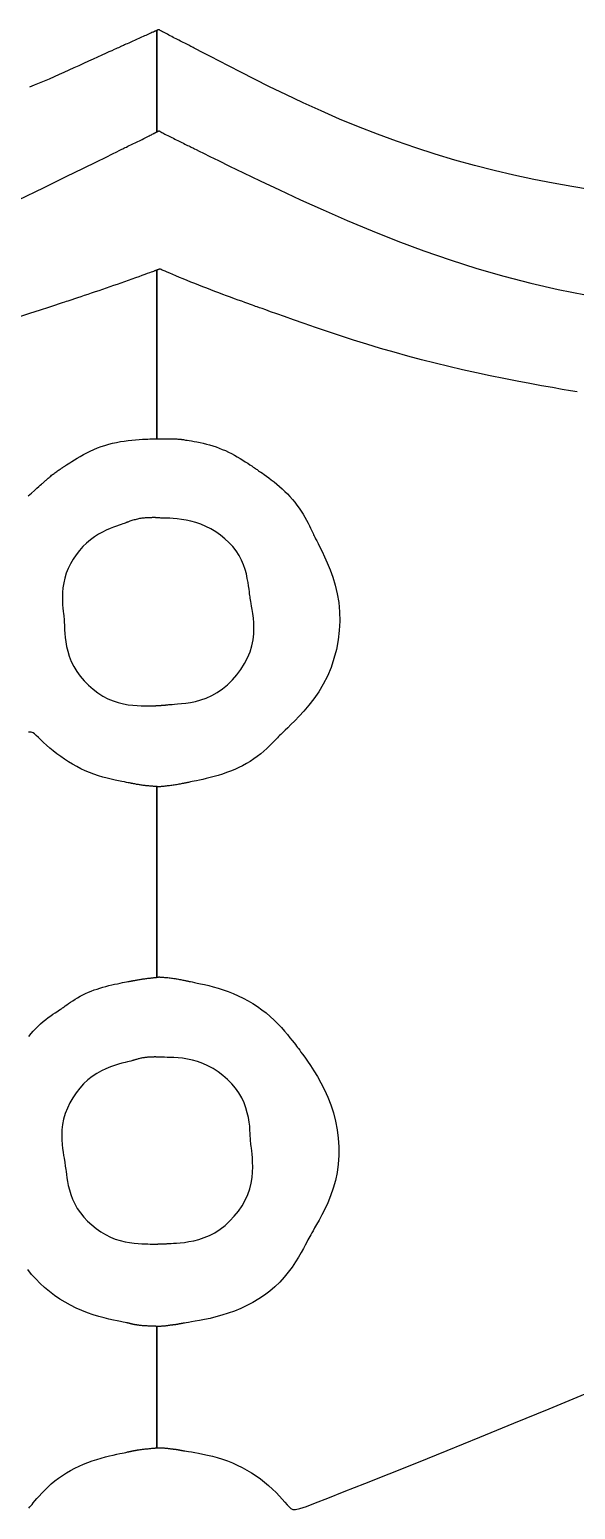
# Model space of a CAD drawing. Extents: x 0.9 to 43.7, y -24.8 to 15.2.
# Drawn here: x 20.7 to 28.6, y -6.26 to 15.16 of the extents above; entities that cross this region are included whole.
import ezdxf

# ---------------------------------------------------------------- set-up
doc = ezdxf.new("R2010")
doc.units = 0
doc.layers.add('LAYER 1', color=7, linetype='CONTINUOUS')

msp = doc.modelspace()

# ---------------------------------------------------------------- linework, layer by layer
at = {"layer": 'LAYER 1'}
for points in [[(20.532, 12.69), (20.914, 12.874), (21.232, 13.029), (21.482, 13.152), (21.671, 13.245), (21.809, 13.313), (21.903, 13.359), (21.963, 13.389), (21.998, 13.406), (22.016, 13.415), (22.027, 13.421), (22.039, 13.426), (22.052, 13.433), (22.068, 13.441), (22.085, 13.449), (22.104, 13.458), (22.123, 13.468), (22.144, 13.478), (22.165, 13.488), (22.186, 13.498), (22.207, 13.508), (22.228, 13.518), (22.249, 13.528), (22.27, 13.538), (22.291, 13.548), (22.312, 13.558), (22.333, 13.568), (22.353, 13.579), (22.374, 13.589), (22.394, 13.599), (22.413, 13.609), (22.432, 13.619), (22.449, 13.628), (22.464, 13.636), (22.477, 13.643), (22.488, 13.648), (22.497, 13.653), (22.503, 13.656), (22.508, 13.659), (22.511, 13.661), (22.513, 13.662), (22.515, 13.663), (22.515, 13.663), (22.516, 13.663), (22.517, 13.664), (22.517, 13.664), (22.518, 13.664), (22.519, 13.665), (22.52, 13.665), (22.521, 13.666), (22.522, 13.666), (22.524, 13.667), (22.525, 13.668), (22.526, 13.668), (22.527, 13.669), (22.528, 13.669), (22.529, 13.67), (22.53, 13.671), (22.532, 13.671), (22.533, 13.672), (22.534, 13.672), (22.535, 13.673), (22.536, 13.673), (22.537, 13.674), (22.538, 13.674), (22.539, 13.675), (22.54, 13.675), (22.541, 13.676), (22.541, 13.676), (22.542, 13.676), (22.542, 13.676), (22.542, 13.677), (22.543, 13.677), (22.543, 13.677), (22.543, 13.677), (22.543, 13.677), (22.543, 13.677), (22.543, 13.677), (22.543, 13.68), (22.543, 13.689), (22.543, 13.706), (22.543, 13.733), (22.543, 13.773), (22.543, 13.829), (22.543, 13.904), (22.543, 13.999), (22.543, 14.112), (22.543, 14.236), (22.543, 14.368), (22.543, 14.502), (22.543, 14.631), (22.543, 14.752), (22.543, 14.859), (22.543, 14.947), (22.543, 15.014), (22.543, 15.064), (22.543, 15.099), (22.543, 15.122), (22.543, 15.136), (22.543, 15.142), (22.543, 15.144), (22.543, 15.144), (22.543, 15.144), (22.543, 15.144), (22.543, 15.144), (22.542, 15.144), (22.542, 15.144), (22.542, 15.143), (22.542, 15.143), (22.541, 15.143), (22.54, 15.143), (22.54, 15.142), (22.539, 15.142), (22.538, 15.142), (22.537, 15.141), (22.536, 15.141), (22.535, 15.14), (22.533, 15.14), (22.532, 15.139), (22.531, 15.139), (22.53, 15.138), (22.529, 15.138), (22.528, 15.137), (22.527, 15.137), (22.525, 15.136), (22.524, 15.136), (22.523, 15.135), (22.522, 15.135), (22.521, 15.134), (22.52, 15.134), (22.519, 15.134), (22.518, 15.133), (22.517, 15.133), (22.516, 15.133), (22.516, 15.132), (22.515, 15.132), (22.514, 15.132), (22.513, 15.131), (22.51, 15.13), (22.506, 15.128), (22.501, 15.126), (22.494, 15.122), (22.484, 15.118), (22.472, 15.113), (22.457, 15.106), (22.441, 15.099), (22.424, 15.092), (22.405, 15.083), (22.385, 15.074), (22.364, 15.065), (22.344, 15.056), (22.323, 15.047), (22.302, 15.037), (22.281, 15.028), (22.26, 15.019), (22.239, 15.009), (22.219, 15), (22.198, 14.99), (22.177, 14.981), (22.156, 14.972), (22.136, 14.962), (22.116, 14.953), (22.096, 14.945), (22.078, 14.936), (22.062, 14.929), (22.047, 14.922), (22.034, 14.916), (22.024, 14.912), (22.015, 14.908), (22.007, 14.904), (21.998, 14.9), (21.987, 14.895), (21.972, 14.888), (21.952, 14.879), (21.926, 14.868), (21.893, 14.852), (21.851, 14.834), (21.802, 14.811), (21.746, 14.786), (21.686, 14.759), (21.621, 14.729), (21.553, 14.699), (21.484, 14.667), (21.413, 14.635), (21.342, 14.602), (21.271, 14.57), (21.2, 14.538), (21.129, 14.506), (21.058, 14.474), (20.986, 14.442), (20.915, 14.412), (20.843, 14.381), (20.771, 14.352), (20.7, 14.323)], [(28.799, 12.843), (28.543, 12.886), (28.273, 12.935), (27.993, 12.989), (27.708, 13.05), (27.422, 13.117), (27.136, 13.19), (26.852, 13.269), (26.57, 13.354), (26.289, 13.445), (26.01, 13.541), (25.734, 13.643), (25.459, 13.751), (25.187, 13.863), (24.92, 13.98), (24.659, 14.099), (24.409, 14.217), (24.174, 14.331), (23.956, 14.439), (23.759, 14.539), (23.587, 14.628), (23.442, 14.703), (23.328, 14.762), (23.241, 14.807), (23.177, 14.84), (23.132, 14.864), (23.102, 14.879), (23.083, 14.889), (23.071, 14.896), (23.061, 14.901), (23.05, 14.906), (23.037, 14.913), (23.021, 14.921), (23.004, 14.93), (22.986, 14.94), (22.966, 14.95), (22.946, 14.96), (22.926, 14.971), (22.905, 14.981), (22.884, 14.992), (22.863, 15.002), (22.842, 15.013), (22.821, 15.024), (22.8, 15.034), (22.779, 15.045), (22.759, 15.056), (22.738, 15.067), (22.717, 15.078), (22.697, 15.089), (22.678, 15.099), (22.659, 15.109), (22.642, 15.119), (22.626, 15.127), (22.612, 15.135), (22.601, 15.141), (22.592, 15.146), (22.585, 15.15), (22.58, 15.153), (22.576, 15.155), (22.574, 15.156), (22.572, 15.157), (22.572, 15.157), (22.572, 15.157), (22.572, 15.157), (22.572, 15.157), (22.571, 15.157), (22.571, 15.157), (22.571, 15.157), (22.571, 15.157), (22.571, 15.157), (22.571, 15.157), (22.57, 15.157), (22.57, 15.156), (22.57, 15.156), (22.57, 15.156), (22.569, 15.156), (22.569, 15.156), (22.569, 15.156), (22.569, 15.156), (22.569, 15.156), (22.568, 15.156), (22.568, 15.156), (22.568, 15.156), (22.568, 15.155), (22.568, 15.155), (22.568, 15.155), (22.567, 15.155), (22.567, 15.155), (22.567, 15.155), (22.567, 15.155), (22.567, 15.155), (22.567, 15.155), (22.567, 15.155), (22.567, 15.155), (22.566, 15.155), (22.566, 15.154), (22.565, 15.154), (22.565, 15.154), (22.564, 15.154), (22.563, 15.153), (22.562, 15.153), (22.561, 15.153), (22.56, 15.152), (22.56, 15.152), (22.558, 15.151), (22.557, 15.151), (22.556, 15.15), (22.555, 15.15), (22.554, 15.15), (22.553, 15.149), (22.552, 15.149), (22.551, 15.148), (22.551, 15.148), (22.55, 15.147), (22.549, 15.147), (22.548, 15.146), (22.547, 15.146), (22.546, 15.145), (22.545, 15.145), (22.545, 15.145), (22.544, 15.145), (22.544, 15.144), (22.543, 15.144), (22.543, 15.144), (22.543, 15.144), (22.543, 15.144), (22.543, 15.144), (22.543, 15.144), (22.543, 15.144), (22.543, 15.144), (22.543, 15.142), (22.543, 15.137), (22.543, 15.126), (22.543, 15.105), (22.543, 15.073), (22.543, 15.027), (22.543, 14.964), (22.543, 14.882), (22.543, 14.78), (22.543, 14.663), (22.543, 14.535), (22.543, 14.403), (22.543, 14.271), (22.543, 14.145), (22.543, 14.029), (22.543, 13.929), (22.543, 13.849), (22.543, 13.788), (22.543, 13.743), (22.543, 13.713), (22.543, 13.693), (22.543, 13.682), (22.543, 13.678), (22.543, 13.677), (22.543, 13.677), (22.543, 13.677), (22.543, 13.677), (22.543, 13.677), (22.543, 13.677), (22.543, 13.677), (22.543, 13.677), (22.544, 13.677), (22.544, 13.678), (22.545, 13.678), (22.545, 13.678), (22.546, 13.679), (22.547, 13.679), (22.548, 13.679), (22.549, 13.68), (22.55, 13.68), (22.551, 13.681), (22.552, 13.681), (22.553, 13.682), (22.554, 13.683), (22.555, 13.683), (22.556, 13.684), (22.557, 13.684), (22.558, 13.685), (22.559, 13.685), (22.56, 13.686), (22.561, 13.686), (22.562, 13.687), (22.562, 13.687), (22.563, 13.688), (22.564, 13.688), (22.565, 13.688), (22.565, 13.689), (22.566, 13.689), (22.566, 13.689), (22.567, 13.689), (22.567, 13.689), (22.567, 13.69), (22.567, 13.69), (22.567, 13.69), (22.567, 13.69), (22.567, 13.69), (22.567, 13.69), (22.568, 13.69), (22.568, 13.69), (22.568, 13.69), (22.568, 13.69), (22.568, 13.69), (22.568, 13.69), (22.569, 13.69), (22.569, 13.691), (22.569, 13.691), (22.569, 13.691), (22.57, 13.691), (22.57, 13.691), (22.57, 13.691), (22.57, 13.691), (22.57, 13.691), (22.571, 13.691), (22.571, 13.691), (22.571, 13.691), (22.571, 13.692), (22.571, 13.692), (22.571, 13.692), (22.572, 13.692), (22.572, 13.692), (22.572, 13.692), (22.572, 13.692), (22.573, 13.692), (22.574, 13.691), (22.576, 13.69), (22.58, 13.688), (22.585, 13.685), (22.593, 13.681), (22.602, 13.676), (22.614, 13.67), (22.628, 13.663), (22.644, 13.655), (22.661, 13.646), (22.68, 13.636), (22.7, 13.626), (22.72, 13.616), (22.741, 13.605), (22.761, 13.595), (22.782, 13.584), (22.803, 13.574), (22.824, 13.563), (22.845, 13.553), (22.865, 13.543), (22.886, 13.532), (22.907, 13.522), (22.928, 13.512), (22.949, 13.501), (22.969, 13.491), (22.988, 13.482), (23.006, 13.473), (23.023, 13.465), (23.038, 13.457), (23.051, 13.451), (23.062, 13.445), (23.073, 13.44), (23.088, 13.433), (23.114, 13.42), (23.156, 13.399), (23.22, 13.368), (23.311, 13.323), (23.434, 13.263), (23.596, 13.183), (23.799, 13.084), (24.04, 12.967), (24.315, 12.836), (24.619, 12.695), (24.947, 12.547), (25.294, 12.395), (25.656, 12.244), (26.028, 12.097), (26.405, 11.956), (26.787, 11.824), (27.172, 11.702), (27.561, 11.589), (27.952, 11.487), (28.346, 11.397), (28.741, 11.319)], [(20.683, 8.408), (20.731, 8.451), (20.773, 8.489), (20.808, 8.52), (20.836, 8.544), (20.858, 8.563), (20.874, 8.577), (20.885, 8.587), (20.893, 8.594), (20.899, 8.6), (20.904, 8.604), (20.909, 8.609), (20.916, 8.615), (20.923, 8.622), (20.932, 8.63), (20.941, 8.638), (20.951, 8.648), (20.962, 8.657), (20.973, 8.667), (20.985, 8.677), (20.997, 8.687), (21.009, 8.697), (21.021, 8.707), (21.033, 8.717), (21.045, 8.726), (21.058, 8.735), (21.07, 8.744), (21.083, 8.753), (21.095, 8.762), (21.108, 8.771), (21.12, 8.78), (21.132, 8.788), (21.143, 8.795), (21.154, 8.802), (21.164, 8.809), (21.172, 8.814), (21.179, 8.819), (21.185, 8.822), (21.19, 8.826), (21.195, 8.829), (21.202, 8.834), (21.211, 8.84), (21.223, 8.847), (21.238, 8.858), (21.259, 8.871), (21.285, 8.888), (21.316, 8.908), (21.351, 8.931), (21.391, 8.956), (21.435, 8.981), (21.481, 9.007), (21.53, 9.033), (21.58, 9.058), (21.632, 9.081), (21.685, 9.103), (21.739, 9.123), (21.793, 9.14), (21.849, 9.157), (21.904, 9.171), (21.96, 9.183), (22.017, 9.194), (22.073, 9.203), (22.129, 9.211), (22.184, 9.217), (22.237, 9.222), (22.287, 9.226), (22.334, 9.228), (22.376, 9.231), (22.412, 9.232), (22.443, 9.233), (22.466, 9.234), (22.484, 9.235), (22.497, 9.235), (22.506, 9.235), (22.511, 9.236), (22.514, 9.236), (22.515, 9.236), (22.516, 9.236), (22.517, 9.236), (22.517, 9.236), (22.518, 9.236), (22.519, 9.236), (22.52, 9.236), (22.521, 9.236), (22.522, 9.236), (22.524, 9.236), (22.525, 9.236), (22.526, 9.236), (22.527, 9.236), (22.528, 9.236), (22.529, 9.236), (22.53, 9.236), (22.532, 9.236), (22.533, 9.236), (22.534, 9.236), (22.535, 9.236), (22.536, 9.236), (22.537, 9.235), (22.538, 9.235), (22.539, 9.235), (22.54, 9.235), (22.541, 9.235), (22.541, 9.235), (22.542, 9.235), (22.542, 9.235), (22.542, 9.235), (22.543, 9.235), (22.543, 9.235), (22.543, 9.235), (22.543, 9.235), (22.543, 9.235), (22.543, 9.236), (22.543, 9.242), (22.543, 9.256), (22.543, 9.284), (22.543, 9.33), (22.543, 9.398), (22.543, 9.493), (22.543, 9.619), (22.543, 9.778), (22.543, 9.967), (22.543, 10.175), (22.543, 10.394), (22.543, 10.616), (22.543, 10.832), (22.543, 11.032), (22.543, 11.209), (22.543, 11.353), (22.543, 11.464), (22.543, 11.547), (22.543, 11.604), (22.543, 11.641), (22.543, 11.663), (22.543, 11.673), (22.543, 11.676), (22.543, 11.676), (22.543, 11.676), (22.543, 11.676), (22.543, 11.676), (22.542, 11.676), (22.542, 11.676), (22.542, 11.676), (22.542, 11.676), (22.541, 11.675), (22.54, 11.675), (22.54, 11.675), (22.539, 11.675), (22.538, 11.674), (22.537, 11.674), (22.536, 11.673), (22.535, 11.673), (22.533, 11.672), (22.532, 11.672), (22.531, 11.672), (22.53, 11.671), (22.529, 11.671), (22.528, 11.67), (22.527, 11.67), (22.525, 11.67), (22.524, 11.669), (22.523, 11.669), (22.522, 11.668), (22.521, 11.668), (22.52, 11.668), (22.519, 11.667), (22.518, 11.667), (22.517, 11.667), (22.516, 11.666), (22.516, 11.666), (22.515, 11.666), (22.513, 11.665), (22.509, 11.664), (22.503, 11.662), (22.493, 11.658), (22.479, 11.653), (22.46, 11.646), (22.435, 11.637), (22.404, 11.626), (22.368, 11.612), (22.327, 11.597), (22.282, 11.581), (22.233, 11.564), (22.183, 11.546), (22.13, 11.527), (22.077, 11.508), (22.024, 11.489), (21.971, 11.47), (21.917, 11.452), (21.864, 11.433), (21.81, 11.415), (21.757, 11.396), (21.703, 11.378), (21.65, 11.36), (21.596, 11.342), (21.543, 11.324), (21.492, 11.307), (21.442, 11.291), (21.396, 11.275), (21.353, 11.261), (21.315, 11.248), (21.283, 11.238), (21.256, 11.229), (21.233, 11.221), (21.207, 11.213), (21.174, 11.202), (21.129, 11.187), (21.064, 11.166), (20.976, 11.136), (20.857, 11.097), (20.704, 11.047), (20.513, 10.984)], [(28.62, 9.914), (28.524, 9.931), (28.405, 9.951), (28.265, 9.976), (28.108, 10.004), (27.936, 10.036), (27.753, 10.071), (27.561, 10.108), (27.364, 10.148), (27.164, 10.19), (26.965, 10.235), (26.766, 10.281), (26.567, 10.33), (26.369, 10.38), (26.171, 10.433), (25.974, 10.488), (25.778, 10.544), (25.582, 10.603), (25.388, 10.664), (25.197, 10.726), (25.012, 10.787), (24.836, 10.847), (24.672, 10.904), (24.522, 10.956), (24.39, 11.003), (24.277, 11.043), (24.187, 11.075), (24.118, 11.1), (24.066, 11.119), (24.026, 11.133), (23.996, 11.144), (23.972, 11.152), (23.95, 11.16), (23.925, 11.169), (23.896, 11.18), (23.859, 11.193), (23.818, 11.208), (23.771, 11.225), (23.72, 11.243), (23.666, 11.262), (23.611, 11.283), (23.553, 11.304), (23.496, 11.325), (23.438, 11.347), (23.381, 11.369), (23.323, 11.391), (23.266, 11.413), (23.208, 11.435), (23.151, 11.458), (23.094, 11.481), (23.037, 11.504), (22.98, 11.527), (22.924, 11.55), (22.871, 11.572), (22.82, 11.593), (22.773, 11.613), (22.73, 11.631), (22.693, 11.647), (22.662, 11.66), (22.637, 11.67), (22.618, 11.678), (22.605, 11.684), (22.596, 11.688), (22.59, 11.69), (22.587, 11.691), (22.586, 11.691), (22.585, 11.691), (22.585, 11.691), (22.584, 11.691), (22.584, 11.691), (22.583, 11.691), (22.582, 11.69), (22.582, 11.69), (22.581, 11.69), (22.58, 11.69), (22.579, 11.689), (22.579, 11.689), (22.578, 11.689), (22.577, 11.688), (22.576, 11.688), (22.575, 11.688), (22.575, 11.687), (22.574, 11.687), (22.573, 11.687), (22.572, 11.686), (22.572, 11.686), (22.571, 11.686), (22.57, 11.686), (22.569, 11.685), (22.569, 11.685), (22.568, 11.685), (22.568, 11.685), (22.568, 11.685), (22.567, 11.685), (22.567, 11.685), (22.567, 11.684), (22.567, 11.684), (22.566, 11.684), (22.566, 11.684), (22.566, 11.684), (22.565, 11.684), (22.564, 11.684), (22.564, 11.683), (22.563, 11.683), (22.562, 11.683), (22.561, 11.682), (22.56, 11.682), (22.559, 11.682), (22.558, 11.681), (22.557, 11.681), (22.556, 11.681), (22.555, 11.68), (22.554, 11.68), (22.553, 11.68), (22.552, 11.679), (22.551, 11.679), (22.55, 11.679), (22.549, 11.678), (22.548, 11.678), (22.547, 11.678), (22.546, 11.677), (22.545, 11.677), (22.545, 11.677), (22.544, 11.677), (22.544, 11.676), (22.543, 11.676), (22.543, 11.676), (22.543, 11.676), (22.543, 11.676), (22.543, 11.676), (22.543, 11.676), (22.543, 11.676), (22.543, 11.676), (22.543, 11.674), (22.543, 11.664), (22.543, 11.644), (22.543, 11.608), (22.543, 11.552), (22.543, 11.471), (22.543, 11.361), (22.543, 11.218), (22.543, 11.041), (22.543, 10.84), (22.543, 10.624), (22.543, 10.4), (22.543, 10.179), (22.543, 9.969), (22.543, 9.78), (22.543, 9.619), (22.543, 9.492), (22.543, 9.397), (22.543, 9.329), (22.543, 9.283), (22.543, 9.256), (22.543, 9.241), (22.543, 9.236), (22.543, 9.235), (22.543, 9.235), (22.543, 9.235), (22.543, 9.235), (22.543, 9.235), (22.543, 9.235), (22.543, 9.235), (22.544, 9.235), (22.544, 9.235), (22.544, 9.235), (22.545, 9.235), (22.546, 9.235), (22.546, 9.235), (22.547, 9.235), (22.548, 9.235), (22.549, 9.235), (22.55, 9.235), (22.551, 9.235), (22.552, 9.235), (22.553, 9.235), (22.554, 9.235), (22.555, 9.234), (22.556, 9.234), (22.557, 9.234), (22.558, 9.234), (22.559, 9.234), (22.56, 9.234), (22.561, 9.234), (22.562, 9.234), (22.563, 9.234), (22.564, 9.234), (22.565, 9.234), (22.565, 9.234), (22.566, 9.234), (22.566, 9.234), (22.567, 9.234), (22.568, 9.234), (22.57, 9.234), (22.572, 9.234), (22.576, 9.235), (22.58, 9.235), (22.587, 9.235), (22.595, 9.235), (22.604, 9.235), (22.615, 9.235), (22.627, 9.236), (22.639, 9.236), (22.652, 9.236), (22.666, 9.237), (22.68, 9.237), (22.694, 9.237), (22.708, 9.237), (22.722, 9.237), (22.736, 9.237), (22.75, 9.237), (22.764, 9.237), (22.778, 9.236), (22.791, 9.236), (22.805, 9.235), (22.819, 9.234), (22.832, 9.233), (22.845, 9.232), (22.857, 9.231), (22.868, 9.23), (22.878, 9.229), (22.886, 9.228), (22.893, 9.228), (22.898, 9.227), (22.904, 9.226), (22.91, 9.226), (22.918, 9.224), (22.928, 9.223), (22.942, 9.221), (22.96, 9.218), (22.983, 9.214), (23.012, 9.21), (23.046, 9.205), (23.083, 9.198), (23.124, 9.19), (23.168, 9.182), (23.213, 9.172), (23.26, 9.16), (23.306, 9.147), (23.353, 9.133), (23.399, 9.118), (23.445, 9.101), (23.49, 9.083), (23.535, 9.064), (23.579, 9.043), (23.622, 9.022), (23.665, 8.999), (23.707, 8.976), (23.748, 8.952), (23.787, 8.928), (23.823, 8.904), (23.857, 8.882), (23.888, 8.861), (23.915, 8.843), (23.937, 8.827), (23.955, 8.815), (23.969, 8.805), (23.981, 8.797), (23.992, 8.79), (24.002, 8.782), (24.014, 8.774), (24.028, 8.764), (24.046, 8.752), (24.069, 8.736), (24.096, 8.717), (24.127, 8.695), (24.162, 8.67), (24.199, 8.642), (24.238, 8.612), (24.277, 8.58), (24.317, 8.546), (24.357, 8.511), (24.395, 8.475), (24.432, 8.438), (24.469, 8.399), (24.504, 8.359), (24.538, 8.318), (24.57, 8.276), (24.601, 8.233), (24.63, 8.189), (24.658, 8.145), (24.684, 8.101), (24.708, 8.057), (24.73, 8.016), (24.749, 7.977), (24.766, 7.942), (24.781, 7.911), (24.793, 7.886), (24.803, 7.865), (24.811, 7.847), (24.82, 7.83), (24.829, 7.811), (24.84, 7.788), (24.855, 7.758), (24.875, 7.719), (24.9, 7.668), (24.932, 7.604), (24.969, 7.527), (25.008, 7.439), (25.048, 7.34), (25.087, 7.232), (25.122, 7.116), (25.152, 6.994), (25.174, 6.866), (25.186, 6.733), (25.189, 6.598), (25.182, 6.461), (25.165, 6.324), (25.14, 6.188), (25.105, 6.054), (25.062, 5.925), (25.011, 5.801), (24.951, 5.684), (24.885, 5.574), (24.814, 5.473), (24.742, 5.379), (24.67, 5.295), (24.602, 5.22), (24.538, 5.155), (24.482, 5.1), (24.437, 5.055), (24.401, 5.021), (24.373, 4.994), (24.352, 4.973), (24.335, 4.956), (24.319, 4.94), (24.304, 4.925), (24.287, 4.907), (24.266, 4.885), (24.24, 4.858), (24.208, 4.826), (24.173, 4.792), (24.134, 4.755), (24.091, 4.716), (24.045, 4.677), (23.996, 4.639), (23.946, 4.602), (23.893, 4.567), (23.839, 4.535), (23.784, 4.505), (23.727, 4.477), (23.67, 4.451), (23.611, 4.426), (23.552, 4.404), (23.492, 4.384), (23.432, 4.365), (23.372, 4.348), (23.314, 4.333), (23.259, 4.319), (23.207, 4.307), (23.16, 4.296), (23.117, 4.287), (23.082, 4.28), (23.053, 4.274), (23.031, 4.269), (23.015, 4.266), (23.002, 4.264), (22.993, 4.262), (22.986, 4.26), (22.979, 4.259), (22.972, 4.257), (22.963, 4.255), (22.953, 4.253), (22.94, 4.251), (22.927, 4.248), (22.912, 4.245), (22.896, 4.242), (22.88, 4.239), (22.863, 4.236), (22.846, 4.233), (22.829, 4.23), (22.812, 4.227), (22.795, 4.224), (22.778, 4.222), (22.761, 4.219), (22.744, 4.217), (22.727, 4.215), (22.71, 4.212), (22.693, 4.211), (22.676, 4.209), (22.66, 4.207), (22.645, 4.206), (22.631, 4.204), (22.618, 4.203), (22.607, 4.202), (22.598, 4.201), (22.59, 4.201), (22.585, 4.2), (22.581, 4.2), (22.578, 4.2), (22.577, 4.2), (22.576, 4.2), (22.575, 4.2), (22.575, 4.2), (22.575, 4.2), (22.575, 4.2), (22.574, 4.2), (22.574, 4.2), (22.574, 4.2), (22.573, 4.2), (22.573, 4.2), (22.573, 4.2), (22.572, 4.2), (22.572, 4.2), (22.572, 4.2), (22.571, 4.2), (22.571, 4.2), (22.571, 4.2), (22.57, 4.2), (22.57, 4.2), (22.57, 4.2), (22.569, 4.2), (22.569, 4.2), (22.569, 4.2), (22.568, 4.2), (22.568, 4.2), (22.568, 4.2), (22.568, 4.2), (22.567, 4.2), (22.567, 4.2), (22.567, 4.2), (22.567, 4.2), (22.567, 4.2), (22.567, 4.2), (22.566, 4.2), (22.566, 4.2), (22.566, 4.2), (22.565, 4.2), (22.564, 4.2), (22.564, 4.2), (22.563, 4.201), (22.562, 4.201), (22.561, 4.201), (22.56, 4.201), (22.559, 4.201), (22.558, 4.201), (22.557, 4.201), (22.556, 4.201), (22.555, 4.201), (22.554, 4.201), (22.553, 4.201), (22.552, 4.201), (22.551, 4.201), (22.55, 4.202), (22.549, 4.202), (22.548, 4.202), (22.547, 4.202), (22.546, 4.202), (22.545, 4.202), (22.545, 4.202), (22.544, 4.202), (22.544, 4.202), (22.543, 4.202), (22.543, 4.202), (22.543, 4.202), (22.543, 4.202), (22.543, 4.202), (22.543, 4.202), (22.543, 4.202), (22.543, 4.202), (22.543, 4.199), (22.543, 4.189), (22.543, 4.165), (22.543, 4.124), (22.543, 4.059), (22.543, 3.967), (22.543, 3.842), (22.543, 3.678), (22.543, 3.478), (22.543, 3.25), (22.543, 3.005), (22.543, 2.753), (22.543, 2.503), (22.543, 2.266), (22.543, 2.052), (22.543, 1.872), (22.543, 1.73), (22.543, 1.624), (22.543, 1.547), (22.543, 1.496), (22.543, 1.465), (22.543, 1.45), (22.543, 1.444), (22.543, 1.443), (22.543, 1.443), (22.543, 1.443), (22.543, 1.443), (22.543, 1.443), (22.543, 1.443), (22.543, 1.443), (22.544, 1.443), (22.544, 1.443), (22.544, 1.443), (22.545, 1.443), (22.546, 1.444), (22.547, 1.444), (22.547, 1.444), (22.548, 1.444), (22.549, 1.444), (22.55, 1.444), (22.551, 1.444), (22.552, 1.444), (22.553, 1.445), (22.554, 1.445), (22.555, 1.445), (22.556, 1.445), (22.557, 1.445), (22.558, 1.445), (22.559, 1.445), (22.56, 1.445), (22.561, 1.445), (22.562, 1.446), (22.563, 1.446), (22.564, 1.446), (22.565, 1.446), (22.565, 1.446), (22.566, 1.446), (22.566, 1.446), (22.567, 1.446), (22.567, 1.446), (22.567, 1.446), (22.567, 1.446), (22.567, 1.446), (22.567, 1.446), (22.568, 1.446), (22.568, 1.446), (22.568, 1.446), (22.568, 1.446), (22.569, 1.446), (22.569, 1.446), (22.569, 1.446), (22.57, 1.447), (22.57, 1.447), (22.57, 1.447), (22.571, 1.447), (22.571, 1.447), (22.571, 1.447), (22.572, 1.447), (22.572, 1.447), (22.573, 1.447), (22.573, 1.447), (22.573, 1.447), (22.574, 1.447), (22.574, 1.447), (22.575, 1.447), (22.575, 1.447), (22.575, 1.447), (22.576, 1.447), (22.576, 1.447), (22.576, 1.447), (22.576, 1.447), (22.577, 1.447), (22.578, 1.447), (22.581, 1.447), (22.584, 1.447), (22.589, 1.446), (22.595, 1.446), (22.604, 1.446), (22.614, 1.445), (22.626, 1.444), (22.64, 1.443), (22.655, 1.442), (22.671, 1.441), (22.687, 1.44), (22.704, 1.438), (22.721, 1.436), (22.738, 1.434), (22.755, 1.432), (22.772, 1.43), (22.789, 1.427), (22.806, 1.424), (22.823, 1.422), (22.839, 1.419), (22.856, 1.416), (22.873, 1.412), (22.89, 1.409), (22.905, 1.406), (22.921, 1.403), (22.935, 1.4), (22.948, 1.398), (22.959, 1.395), (22.968, 1.393), (22.976, 1.392), (22.983, 1.39), (22.991, 1.389), (23, 1.387), (23.013, 1.384), (23.031, 1.38), (23.055, 1.375), (23.086, 1.369), (23.127, 1.36), (23.176, 1.35), (23.232, 1.337), (23.294, 1.322), (23.36, 1.304), (23.43, 1.284), (23.502, 1.262), (23.576, 1.236), (23.649, 1.207), (23.721, 1.176), (23.792, 1.141), (23.862, 1.104), (23.93, 1.063), (23.997, 1.02), (24.061, 0.974), (24.123, 0.926), (24.183, 0.875), (24.24, 0.822), (24.294, 0.768), (24.344, 0.714), (24.391, 0.662), (24.432, 0.613), (24.469, 0.568), (24.501, 0.529), (24.527, 0.496), (24.548, 0.469), (24.565, 0.448), (24.579, 0.429), (24.594, 0.41), (24.609, 0.388), (24.628, 0.361), (24.652, 0.328), (24.682, 0.285), (24.72, 0.23), (24.765, 0.165), (24.814, 0.09), (24.865, 0.006), (24.917, -0.086), (24.969, -0.186), (25.017, -0.292), (25.061, -0.404), (25.099, -0.52), (25.129, -0.64), (25.152, -0.763), (25.168, -0.887), (25.176, -1.012), (25.176, -1.137), (25.168, -1.26), (25.152, -1.381), (25.127, -1.498), (25.094, -1.611), (25.057, -1.718), (25.015, -1.819), (24.972, -1.912), (24.93, -1.996), (24.89, -2.07), (24.854, -2.134), (24.825, -2.185), (24.802, -2.225), (24.784, -2.257), (24.769, -2.283), (24.755, -2.307), (24.742, -2.331), (24.728, -2.358), (24.711, -2.391), (24.689, -2.432), (24.662, -2.483), (24.629, -2.542), (24.591, -2.607), (24.547, -2.677), (24.498, -2.75), (24.444, -2.824), (24.384, -2.897), (24.32, -2.968), (24.25, -3.035), (24.176, -3.098), (24.098, -3.157), (24.016, -3.212), (23.931, -3.263), (23.845, -3.309), (23.756, -3.351), (23.666, -3.388), (23.575, -3.42), (23.485, -3.448), (23.397, -3.472), (23.313, -3.493), (23.234, -3.51), (23.162, -3.524), (23.098, -3.535), (23.044, -3.544), (23, -3.551), (22.967, -3.557), (22.943, -3.561), (22.926, -3.564), (22.915, -3.566), (22.908, -3.567), (22.904, -3.567), (22.902, -3.568), (22.899, -3.568), (22.896, -3.569), (22.893, -3.569), (22.889, -3.57), (22.885, -3.571), (22.88, -3.572), (22.876, -3.572), (22.871, -3.573), (22.866, -3.574), (22.861, -3.575), (22.856, -3.576), (22.852, -3.577), (22.847, -3.579), (22.842, -3.58), (22.837, -3.581), (22.832, -3.582), (22.828, -3.582), (22.823, -3.583), (22.818, -3.584), (22.814, -3.585), (22.809, -3.585), (22.805, -3.586), (22.802, -3.586), (22.798, -3.587), (22.796, -3.587), (22.794, -3.587), (22.792, -3.588), (22.79, -3.588), (22.789, -3.588), (22.787, -3.588), (22.784, -3.589), (22.781, -3.589), (22.777, -3.589), (22.772, -3.59), (22.766, -3.591), (22.76, -3.592), (22.752, -3.592), (22.744, -3.593), (22.735, -3.594), (22.727, -3.596), (22.718, -3.597), (22.708, -3.598), (22.699, -3.599), (22.69, -3.6), (22.681, -3.601), (22.672, -3.603), (22.663, -3.604), (22.654, -3.605), (22.645, -3.606), (22.636, -3.606), (22.627, -3.607), (22.618, -3.608), (22.61, -3.608), (22.602, -3.609), (22.594, -3.609), (22.588, -3.609), (22.582, -3.61), (22.578, -3.61), (22.574, -3.61), (22.571, -3.61), (22.569, -3.61), (22.568, -3.61), (22.567, -3.61), (22.567, -3.61), (22.566, -3.61), (22.566, -3.61), (22.565, -3.61), (22.565, -3.61), (22.564, -3.61), (22.563, -3.61), (22.562, -3.61), (22.561, -3.61), (22.56, -3.61), (22.559, -3.61), (22.558, -3.61), (22.557, -3.61), (22.556, -3.61), (22.555, -3.61), (22.554, -3.61), (22.553, -3.61), (22.552, -3.609), (22.551, -3.609), (22.55, -3.609), (22.549, -3.609), (22.548, -3.609), (22.547, -3.609), (22.546, -3.609), (22.545, -3.609), (22.545, -3.609), (22.544, -3.609), (22.544, -3.609), (22.543, -3.609), (22.543, -3.609), (22.543, -3.609), (22.543, -3.609), (22.543, -3.609), (22.543, -3.609), (22.543, -3.609), (22.543, -3.609), (22.543, -3.611), (22.543, -3.618), (22.543, -3.633), (22.543, -3.66), (22.543, -3.702), (22.543, -3.761), (22.543, -3.842), (22.543, -3.946), (22.543, -4.075), (22.543, -4.22), (22.543, -4.377), (22.543, -4.538), (22.543, -4.697), (22.543, -4.847), (22.543, -4.983), (22.543, -5.097), (22.543, -5.187), (22.543, -5.254), (22.543, -5.302), (22.543, -5.334), (22.543, -5.354), (22.543, -5.363), (22.543, -5.367), (22.543, -5.368), (22.543, -5.368), (22.543, -5.368), (22.543, -5.368), (22.543, -5.367), (22.543, -5.367), (22.543, -5.367), (22.544, -5.367), (22.544, -5.367), (22.544, -5.367), (22.545, -5.367), (22.546, -5.367), (22.547, -5.367), (22.547, -5.367), (22.548, -5.367), (22.549, -5.367), (22.55, -5.367), (22.551, -5.366), (22.552, -5.366), (22.554, -5.366), (22.555, -5.366), (22.556, -5.366), (22.557, -5.366), (22.558, -5.366), (22.559, -5.366), (22.56, -5.366), (22.561, -5.366), (22.562, -5.365), (22.563, -5.365), (22.564, -5.365), (22.564, -5.365), (22.565, -5.365), (22.566, -5.365), (22.566, -5.365), (22.566, -5.365), (22.567, -5.365), (22.568, -5.365), (22.569, -5.365), (22.571, -5.365), (22.573, -5.365), (22.576, -5.365), (22.58, -5.365), (22.586, -5.366), (22.592, -5.366), (22.599, -5.366), (22.607, -5.367), (22.615, -5.367), (22.624, -5.368), (22.633, -5.368), (22.642, -5.369), (22.651, -5.369), (22.66, -5.37), (22.669, -5.371), (22.678, -5.372), (22.687, -5.373), (22.696, -5.374), (22.705, -5.375), (22.714, -5.376), (22.723, -5.377), (22.732, -5.378), (22.741, -5.379), (22.749, -5.38), (22.757, -5.381), (22.764, -5.382), (22.77, -5.382), (22.776, -5.383), (22.78, -5.384), (22.783, -5.384), (22.786, -5.384), (22.788, -5.385), (22.79, -5.385), (22.791, -5.385), (22.793, -5.385), (22.795, -5.385), (22.797, -5.386), (22.8, -5.386), (22.804, -5.386), (22.808, -5.387), (22.812, -5.388), (22.816, -5.388), (22.821, -5.389), (22.826, -5.39), (22.831, -5.39), (22.835, -5.391), (22.84, -5.392), (22.845, -5.393), (22.85, -5.394), (22.855, -5.395), (22.859, -5.396), (22.864, -5.397), (22.869, -5.398), (22.874, -5.399), (22.878, -5.4), (22.883, -5.4), (22.887, -5.401), (22.891, -5.402), (22.895, -5.402), (22.898, -5.403), (22.901, -5.403), (22.903, -5.404), (22.906, -5.404), (22.911, -5.405), (22.918, -5.406), (22.93, -5.408), (22.947, -5.411), (22.971, -5.415), (23.003, -5.42), (23.043, -5.427), (23.092, -5.435), (23.148, -5.445), (23.209, -5.458), (23.276, -5.472), (23.346, -5.489), (23.418, -5.509), (23.491, -5.531), (23.564, -5.556), (23.636, -5.585), (23.707, -5.616), (23.777, -5.651), (23.846, -5.688), (23.913, -5.728), (23.978, -5.771), (24.041, -5.816), (24.102, -5.864), (24.16, -5.914), (24.215, -5.965), (24.267, -6.015), (24.315, -6.064), (24.358, -6.11), (24.396, -6.152), (24.429, -6.19), (24.456, -6.221), (24.48, -6.244), (24.508, -6.257), (24.549, -6.258), (24.612, -6.244), (24.706, -6.214), (24.838, -6.165), (25.018, -6.095), (25.253, -6.001), (25.55, -5.883), (25.903, -5.742), (26.303, -5.582), (26.742, -5.405), (27.213, -5.214), (27.708, -5.012), (28.219, -4.802), (28.737, -4.587)], [(20.693, 0.588), (20.725, 0.627), (20.757, 0.665), (20.791, 0.702), (20.826, 0.737), (20.862, 0.771), (20.899, 0.803), (20.936, 0.833), (20.973, 0.861), (21.008, 0.886), (21.041, 0.908), (21.071, 0.928), (21.096, 0.945), (21.118, 0.959), (21.134, 0.97), (21.147, 0.978), (21.158, 0.985), (21.168, 0.992), (21.178, 0.999), (21.19, 1.007), (21.203, 1.017), (21.22, 1.029), (21.242, 1.044), (21.267, 1.062), (21.295, 1.082), (21.327, 1.103), (21.361, 1.125), (21.397, 1.147), (21.435, 1.168), (21.474, 1.189), (21.513, 1.209), (21.554, 1.227), (21.595, 1.243), (21.636, 1.259), (21.678, 1.273), (21.721, 1.287), (21.763, 1.299), (21.806, 1.311), (21.849, 1.322), (21.892, 1.332), (21.933, 1.342), (21.973, 1.35), (22.011, 1.358), (22.046, 1.365), (22.077, 1.371), (22.103, 1.376), (22.125, 1.38), (22.142, 1.383), (22.155, 1.386), (22.165, 1.388), (22.172, 1.389), (22.178, 1.39), (22.183, 1.391), (22.189, 1.392), (22.195, 1.393), (22.203, 1.395), (22.213, 1.396), (22.223, 1.398), (22.235, 1.401), (22.247, 1.403), (22.26, 1.405), (22.274, 1.407), (22.287, 1.41), (22.301, 1.412), (22.315, 1.414), (22.329, 1.416), (22.342, 1.418), (22.356, 1.42), (22.37, 1.422), (22.384, 1.424), (22.397, 1.426), (22.411, 1.428), (22.425, 1.429), (22.438, 1.431), (22.451, 1.432), (22.463, 1.434), (22.474, 1.435), (22.483, 1.436), (22.492, 1.437), (22.499, 1.438), (22.504, 1.438), (22.508, 1.439), (22.511, 1.439), (22.513, 1.439), (22.514, 1.439), (22.515, 1.439), (22.516, 1.439), (22.516, 1.44), (22.517, 1.44), (22.518, 1.44), (22.519, 1.44), (22.519, 1.44), (22.521, 1.44), (22.522, 1.44), (22.523, 1.441), (22.524, 1.441), (22.525, 1.441), (22.526, 1.441), (22.527, 1.441), (22.528, 1.441), (22.53, 1.441), (22.531, 1.442), (22.532, 1.442), (22.533, 1.442), (22.534, 1.442), (22.535, 1.442), (22.536, 1.442), (22.537, 1.442), (22.538, 1.443), (22.539, 1.443), (22.54, 1.443), (22.541, 1.443), (22.541, 1.443), (22.542, 1.443), (22.542, 1.443), (22.542, 1.443), (22.543, 1.443), (22.543, 1.443), (22.543, 1.443), (22.543, 1.443), (22.543, 1.443), (22.543, 1.445), (22.543, 1.452), (22.543, 1.471), (22.543, 1.506), (22.543, 1.562), (22.543, 1.643), (22.543, 1.755), (22.543, 1.903), (22.543, 2.089), (22.543, 2.305), (22.543, 2.543), (22.543, 2.791), (22.543, 3.041), (22.543, 3.282), (22.543, 3.505), (22.543, 3.699), (22.543, 3.857), (22.543, 3.977), (22.543, 4.066), (22.543, 4.128), (22.543, 4.167), (22.543, 4.19), (22.543, 4.2), (22.543, 4.202), (22.543, 4.202), (22.543, 4.202), (22.543, 4.202), (22.543, 4.202), (22.542, 4.202), (22.542, 4.202), (22.542, 4.202), (22.542, 4.203), (22.541, 4.203), (22.54, 4.203), (22.54, 4.203), (22.539, 4.203), (22.538, 4.203), (22.537, 4.203), (22.536, 4.203), (22.534, 4.203), (22.533, 4.203), (22.532, 4.203), (22.531, 4.203), (22.53, 4.204), (22.529, 4.204), (22.528, 4.204), (22.526, 4.204), (22.525, 4.204), (22.524, 4.204), (22.523, 4.204), (22.522, 4.204), (22.521, 4.204), (22.52, 4.205), (22.519, 4.205), (22.518, 4.205), (22.517, 4.205), (22.516, 4.205), (22.516, 4.205), (22.515, 4.205), (22.514, 4.205), (22.513, 4.205), (22.512, 4.205), (22.509, 4.205), (22.505, 4.206), (22.5, 4.206), (22.494, 4.206), (22.485, 4.207), (22.476, 4.207), (22.465, 4.208), (22.453, 4.209), (22.441, 4.21), (22.428, 4.211), (22.414, 4.212), (22.4, 4.213), (22.386, 4.215), (22.373, 4.216), (22.359, 4.218), (22.345, 4.22), (22.332, 4.222), (22.318, 4.224), (22.304, 4.226), (22.291, 4.228), (22.277, 4.231), (22.263, 4.233), (22.25, 4.235), (22.238, 4.238), (22.226, 4.24), (22.215, 4.242), (22.205, 4.244), (22.197, 4.245), (22.19, 4.247), (22.184, 4.248), (22.179, 4.249), (22.171, 4.25), (22.162, 4.252), (22.148, 4.255), (22.13, 4.258), (22.106, 4.263), (22.075, 4.269), (22.036, 4.276), (21.99, 4.285), (21.939, 4.296), (21.883, 4.309), (21.823, 4.324), (21.761, 4.341), (21.698, 4.36), (21.634, 4.382), (21.57, 4.406), (21.508, 4.432), (21.446, 4.461), (21.385, 4.492), (21.325, 4.525), (21.266, 4.56), (21.209, 4.597), (21.153, 4.636), (21.098, 4.677), (21.046, 4.719), (20.995, 4.76), (20.948, 4.801), (20.904, 4.841), (20.865, 4.878), (20.83, 4.911), (20.8, 4.94), (20.775, 4.964), (20.753, 4.981), (20.725, 4.99), (20.686, 4.988)], [(20.691, -6.24), (20.707, -6.222), (20.722, -6.204), (20.738, -6.186), (20.757, -6.164), (20.781, -6.136), (20.809, -6.102), (20.843, -6.065), (20.881, -6.023), (20.922, -5.98), (20.968, -5.935), (21.017, -5.89), (21.068, -5.846), (21.122, -5.804), (21.178, -5.765), (21.236, -5.728), (21.295, -5.693), (21.356, -5.661), (21.418, -5.631), (21.482, -5.604), (21.546, -5.578), (21.61, -5.555), (21.675, -5.534), (21.739, -5.516), (21.801, -5.499), (21.859, -5.484), (21.914, -5.471), (21.964, -5.46), (22.007, -5.45), (22.043, -5.443), (22.072, -5.437), (22.093, -5.432), (22.109, -5.429), (22.12, -5.427), (22.127, -5.425), (22.131, -5.424), (22.134, -5.424), (22.137, -5.423), (22.139, -5.423), (22.142, -5.422), (22.146, -5.421), (22.15, -5.421), (22.154, -5.42), (22.159, -5.419), (22.163, -5.418), (22.168, -5.417), (22.173, -5.416), (22.177, -5.414), (22.182, -5.413), (22.187, -5.412), (22.192, -5.411), (22.197, -5.41), (22.201, -5.409), (22.206, -5.408), (22.211, -5.407), (22.216, -5.406), (22.22, -5.405), (22.225, -5.404), (22.229, -5.404), (22.233, -5.403), (22.236, -5.402), (22.239, -5.402), (22.242, -5.401), (22.244, -5.401), (22.246, -5.401), (22.247, -5.4), (22.249, -5.4), (22.251, -5.4), (22.254, -5.399), (22.257, -5.399), (22.261, -5.398), (22.267, -5.397), (22.274, -5.396), (22.281, -5.395), (22.29, -5.394), (22.3, -5.392), (22.31, -5.391), (22.322, -5.389), (22.334, -5.388), (22.347, -5.386), (22.36, -5.384), (22.374, -5.383), (22.388, -5.382), (22.402, -5.38), (22.417, -5.379), (22.431, -5.377), (22.444, -5.376), (22.457, -5.375), (22.469, -5.374), (22.481, -5.373), (22.492, -5.372), (22.502, -5.371), (22.511, -5.37), (22.518, -5.37), (22.525, -5.369), (22.53, -5.369), (22.535, -5.368), (22.538, -5.368), (22.54, -5.368), (22.541, -5.368), (22.542, -5.368), (22.543, -5.368), (22.543, -5.368), (22.543, -5.368), (22.543, -5.366), (22.543, -5.361), (22.543, -5.349), (22.543, -5.326), (22.543, -5.29), (22.543, -5.236), (22.543, -5.163), (22.543, -5.067), (22.543, -4.946), (22.543, -4.806), (22.543, -4.653), (22.543, -4.493), (22.543, -4.333), (22.543, -4.18), (22.543, -4.039), (22.543, -3.917), (22.543, -3.819), (22.543, -3.744), (22.543, -3.69), (22.543, -3.652), (22.543, -3.629), (22.543, -3.616), (22.543, -3.61), (22.543, -3.609), (22.543, -3.609), (22.543, -3.609), (22.542, -3.609), (22.541, -3.609), (22.54, -3.609), (22.538, -3.609), (22.535, -3.609), (22.531, -3.608), (22.525, -3.608), (22.519, -3.608), (22.511, -3.607), (22.502, -3.607), (22.492, -3.607), (22.482, -3.606), (22.47, -3.606), (22.458, -3.605), (22.445, -3.605), (22.431, -3.604), (22.417, -3.604), (22.403, -3.603), (22.389, -3.603), (22.375, -3.602), (22.361, -3.601), (22.347, -3.6), (22.335, -3.6), (22.322, -3.598), (22.311, -3.597), (22.3, -3.596), (22.291, -3.595), (22.282, -3.594), (22.274, -3.593), (22.267, -3.592), (22.262, -3.591), (22.257, -3.59), (22.254, -3.589), (22.251, -3.589), (22.249, -3.589), (22.247, -3.588), (22.246, -3.588), (22.244, -3.588), (22.242, -3.587), (22.239, -3.587), (22.236, -3.587), (22.233, -3.586), (22.229, -3.585), (22.225, -3.585), (22.22, -3.584), (22.216, -3.583), (22.211, -3.582), (22.206, -3.581), (22.201, -3.58), (22.197, -3.579), (22.192, -3.577), (22.187, -3.576), (22.182, -3.575), (22.178, -3.574), (22.173, -3.572), (22.168, -3.571), (22.163, -3.57), (22.159, -3.569), (22.154, -3.568), (22.15, -3.567), (22.146, -3.566), (22.142, -3.565), (22.139, -3.565), (22.137, -3.564), (22.134, -3.564), (22.131, -3.563), (22.126, -3.562), (22.117, -3.56), (22.103, -3.557), (22.083, -3.553), (22.055, -3.547), (22.019, -3.54), (21.972, -3.53), (21.916, -3.518), (21.851, -3.503), (21.78, -3.485), (21.704, -3.464), (21.624, -3.44), (21.542, -3.412), (21.459, -3.38), (21.377, -3.345), (21.296, -3.304), (21.216, -3.26), (21.139, -3.213), (21.064, -3.161), (20.991, -3.106), (20.921, -3.048), (20.855, -2.987), (20.792, -2.922), (20.733, -2.856), (20.677, -2.788)]]:
    msp.add_lwpolyline(points, dxfattribs=at)
for points in [[(22.524, 5.373), (22.525, 5.373), (22.526, 5.373), (22.527, 5.373), (22.528, 5.373), (22.529, 5.373), (22.53, 5.374), (22.532, 5.374), (22.533, 5.374), (22.534, 5.374), (22.535, 5.374), (22.536, 5.374), (22.537, 5.374), (22.538, 5.374), (22.539, 5.374), (22.54, 5.375), (22.54, 5.375), (22.541, 5.375), (22.542, 5.375), (22.542, 5.375), (22.542, 5.375), (22.543, 5.375), (22.543, 5.375), (22.543, 5.375), (22.543, 5.375), (22.544, 5.375), (22.544, 5.375), (22.545, 5.375), (22.545, 5.375), (22.546, 5.375), (22.547, 5.375), (22.548, 5.375), (22.548, 5.375), (22.549, 5.375), (22.55, 5.376), (22.551, 5.376), (22.552, 5.376), (22.553, 5.376), (22.554, 5.376), (22.555, 5.376), (22.556, 5.376), (22.557, 5.376), (22.558, 5.376), (22.559, 5.376), (22.56, 5.376), (22.561, 5.377), (22.562, 5.377), (22.563, 5.377), (22.563, 5.377), (22.564, 5.377), (22.565, 5.377), (22.565, 5.377), (22.566, 5.377), (22.566, 5.377), (22.567, 5.377), (22.567, 5.377), (22.568, 5.377), (22.569, 5.377), (22.57, 5.377), (22.572, 5.377), (22.574, 5.377), (22.576, 5.377), (22.58, 5.377), (22.583, 5.378), (22.587, 5.378), (22.591, 5.378), (22.595, 5.378), (22.6, 5.378), (22.605, 5.378), (22.609, 5.379), (22.614, 5.379), (22.619, 5.379), (22.623, 5.379), (22.628, 5.379), (22.633, 5.379), (22.637, 5.38), (22.642, 5.38), (22.647, 5.38), (22.651, 5.381), (22.656, 5.381), (22.66, 5.382), (22.665, 5.383), (22.669, 5.383), (22.673, 5.384), (22.676, 5.384), (22.679, 5.385), (22.682, 5.385), (22.684, 5.386), (22.688, 5.386), (22.693, 5.387), (22.702, 5.387), (22.716, 5.388), (22.736, 5.39), (22.763, 5.392), (22.799, 5.395), (22.844, 5.398), (22.899, 5.403), (22.961, 5.41), (23.029, 5.421), (23.103, 5.436), (23.18, 5.457), (23.259, 5.484), (23.338, 5.52), (23.417, 5.563), (23.494, 5.616), (23.567, 5.677), (23.636, 5.746), (23.701, 5.82), (23.759, 5.899), (23.811, 5.982), (23.856, 6.067), (23.891, 6.154), (23.918, 6.241), (23.935, 6.328), (23.945, 6.412), (23.948, 6.493), (23.946, 6.57), (23.94, 6.641), (23.932, 6.706), (23.923, 6.763), (23.914, 6.812), (23.907, 6.85), (23.902, 6.881), (23.897, 6.906), (23.894, 6.928), (23.891, 6.948), (23.888, 6.97), (23.885, 6.994), (23.881, 7.023), (23.877, 7.06), (23.871, 7.106), (23.863, 7.158), (23.852, 7.216), (23.838, 7.279), (23.82, 7.344), (23.797, 7.412), (23.768, 7.48), (23.732, 7.547), (23.69, 7.613), (23.641, 7.675), (23.586, 7.735), (23.526, 7.79), (23.462, 7.842), (23.395, 7.889), (23.325, 7.932), (23.253, 7.968), (23.181, 7.999), (23.108, 8.024), (23.037, 8.044), (22.967, 8.058), (22.901, 8.069), (22.838, 8.077), (22.781, 8.082), (22.73, 8.085), (22.686, 8.086), (22.65, 8.088), (22.623, 8.088), (22.602, 8.089), (22.587, 8.09), (22.577, 8.09), (22.571, 8.09), (22.568, 8.09), (22.566, 8.09), (22.566, 8.09), (22.565, 8.09), (22.564, 8.09), (22.564, 8.091), (22.563, 8.091), (22.562, 8.091), (22.561, 8.091), (22.56, 8.091), (22.559, 8.091), (22.558, 8.091), (22.557, 8.091), (22.556, 8.091), (22.555, 8.091), (22.554, 8.091), (22.553, 8.091), (22.552, 8.091), (22.552, 8.092), (22.551, 8.092), (22.55, 8.092), (22.549, 8.092), (22.548, 8.092), (22.547, 8.092), (22.546, 8.092), (22.546, 8.092), (22.545, 8.092), (22.544, 8.092), (22.544, 8.092), (22.543, 8.093), (22.543, 8.093), (22.543, 8.093), (22.543, 8.093), (22.542, 8.093), (22.542, 8.093), (22.542, 8.093), (22.541, 8.093), (22.541, 8.093), (22.54, 8.093), (22.539, 8.093), (22.538, 8.093), (22.537, 8.093), (22.536, 8.093), (22.535, 8.093), (22.534, 8.094), (22.533, 8.094), (22.532, 8.094), (22.531, 8.094), (22.53, 8.094), (22.529, 8.094), (22.528, 8.094), (22.526, 8.094), (22.525, 8.095), (22.524, 8.095), (22.523, 8.095), (22.522, 8.095), (22.521, 8.095), (22.52, 8.095), (22.519, 8.095), (22.518, 8.095), (22.517, 8.095), (22.517, 8.095), (22.516, 8.095), (22.516, 8.095), (22.515, 8.095), (22.514, 8.095), (22.512, 8.095), (22.51, 8.095), (22.506, 8.095), (22.502, 8.095), (22.495, 8.095), (22.487, 8.095), (22.477, 8.095), (22.466, 8.094), (22.453, 8.094), (22.439, 8.094), (22.424, 8.093), (22.408, 8.093), (22.392, 8.092), (22.376, 8.091), (22.359, 8.089), (22.343, 8.087), (22.327, 8.085), (22.311, 8.083), (22.294, 8.08), (22.278, 8.077), (22.262, 8.073), (22.246, 8.07), (22.23, 8.065), (22.214, 8.061), (22.198, 8.056), (22.183, 8.051), (22.169, 8.047), (22.155, 8.042), (22.143, 8.038), (22.132, 8.034), (22.123, 8.03), (22.115, 8.027), (22.109, 8.025), (22.102, 8.023), (22.094, 8.02), (22.084, 8.016), (22.071, 8.011), (22.052, 8.005), (22.028, 7.997), (21.998, 7.986), (21.96, 7.973), (21.915, 7.956), (21.866, 7.936), (21.812, 7.912), (21.756, 7.885), (21.698, 7.853), (21.64, 7.816), (21.582, 7.774), (21.526, 7.727), (21.473, 7.675), (21.423, 7.618), (21.376, 7.558), (21.333, 7.494), (21.295, 7.428), (21.262, 7.359), (21.234, 7.29), (21.212, 7.22), (21.196, 7.15), (21.186, 7.081), (21.18, 7.013), (21.178, 6.949), (21.178, 6.889), (21.181, 6.833), (21.185, 6.783), (21.19, 6.74), (21.194, 6.704), (21.197, 6.676), (21.199, 6.653), (21.201, 6.633), (21.203, 6.614), (21.204, 6.595), (21.205, 6.573), (21.206, 6.546), (21.208, 6.512), (21.21, 6.469), (21.213, 6.419), (21.218, 6.362), (21.226, 6.299), (21.238, 6.232), (21.255, 6.161), (21.277, 6.088), (21.306, 6.015), (21.342, 5.941), (21.386, 5.87), (21.436, 5.8), (21.493, 5.734), (21.555, 5.671), (21.621, 5.613), (21.69, 5.56), (21.763, 5.513), (21.836, 5.474), (21.911, 5.442), (21.986, 5.418), (22.059, 5.399), (22.13, 5.387), (22.198, 5.379), (22.26, 5.374), (22.317, 5.372), (22.367, 5.371), (22.409, 5.372), (22.442, 5.372), (22.468, 5.372), (22.486, 5.373), (22.499, 5.373), (22.508, 5.373), (22.513, 5.373), (22.515, 5.373), (22.516, 5.373), (22.516, 5.373), (22.517, 5.373), (22.518, 5.373), (22.519, 5.373), (22.52, 5.373), (22.521, 5.373), (22.522, 5.373), (22.523, 5.373)], [(22.524, -2.42), (22.525, -2.42), (22.526, -2.419), (22.527, -2.419), (22.528, -2.419), (22.529, -2.419), (22.53, -2.419), (22.532, -2.419), (22.533, -2.419), (22.534, -2.419), (22.535, -2.419), (22.536, -2.419), (22.537, -2.419), (22.538, -2.419), (22.539, -2.419), (22.54, -2.419), (22.54, -2.418), (22.541, -2.418), (22.542, -2.418), (22.542, -2.418), (22.542, -2.418), (22.543, -2.418), (22.543, -2.418), (22.543, -2.418), (22.543, -2.418), (22.544, -2.418), (22.544, -2.418), (22.545, -2.418), (22.545, -2.418), (22.546, -2.418), (22.547, -2.418), (22.548, -2.418), (22.548, -2.418), (22.549, -2.418), (22.55, -2.418), (22.551, -2.418), (22.552, -2.418), (22.553, -2.418), (22.554, -2.418), (22.555, -2.418), (22.556, -2.418), (22.557, -2.418), (22.558, -2.418), (22.559, -2.418), (22.56, -2.417), (22.561, -2.417), (22.562, -2.417), (22.563, -2.417), (22.563, -2.417), (22.564, -2.417), (22.565, -2.417), (22.565, -2.417), (22.566, -2.417), (22.566, -2.417), (22.567, -2.417), (22.567, -2.417), (22.568, -2.417), (22.569, -2.417), (22.57, -2.417), (22.571, -2.417), (22.573, -2.417), (22.576, -2.417), (22.578, -2.417), (22.582, -2.417), (22.585, -2.417), (22.589, -2.417), (22.593, -2.417), (22.597, -2.417), (22.601, -2.417), (22.606, -2.417), (22.61, -2.417), (22.614, -2.417), (22.619, -2.417), (22.623, -2.417), (22.628, -2.417), (22.632, -2.417), (22.636, -2.417), (22.641, -2.416), (22.645, -2.416), (22.649, -2.416), (22.653, -2.415), (22.658, -2.415), (22.661, -2.415), (22.665, -2.414), (22.668, -2.414), (22.671, -2.414), (22.673, -2.414), (22.675, -2.413), (22.679, -2.413), (22.684, -2.413), (22.693, -2.412), (22.706, -2.411), (22.725, -2.41), (22.751, -2.408), (22.786, -2.406), (22.829, -2.403), (22.882, -2.399), (22.942, -2.393), (23.008, -2.383), (23.079, -2.369), (23.153, -2.35), (23.23, -2.325), (23.307, -2.293), (23.384, -2.253), (23.459, -2.204), (23.531, -2.147), (23.6, -2.084), (23.664, -2.014), (23.722, -1.94), (23.775, -1.863), (23.821, -1.782), (23.858, -1.7), (23.888, -1.617), (23.908, -1.535), (23.921, -1.454), (23.929, -1.376), (23.931, -1.302), (23.929, -1.233), (23.925, -1.17), (23.92, -1.115), (23.915, -1.068), (23.91, -1.03), (23.907, -1), (23.904, -0.975), (23.902, -0.954), (23.9, -0.933), (23.899, -0.912), (23.897, -0.886), (23.895, -0.855), (23.893, -0.817), (23.89, -0.769), (23.886, -0.714), (23.878, -0.653), (23.867, -0.587), (23.852, -0.517), (23.832, -0.446), (23.805, -0.373), (23.771, -0.301), (23.73, -0.23), (23.681, -0.162), (23.626, -0.097), (23.565, -0.035), (23.499, 0.022), (23.43, 0.074), (23.357, 0.121), (23.283, 0.162), (23.208, 0.196), (23.132, 0.223), (23.058, 0.243), (22.985, 0.259), (22.916, 0.27), (22.851, 0.277), (22.791, 0.281), (22.737, 0.283), (22.692, 0.284), (22.654, 0.285), (22.625, 0.285), (22.603, 0.286), (22.588, 0.286), (22.577, 0.286), (22.571, 0.286), (22.568, 0.286), (22.566, 0.286), (22.566, 0.286), (22.565, 0.286), (22.564, 0.286), (22.564, 0.286), (22.563, 0.286), (22.562, 0.286), (22.561, 0.286), (22.56, 0.286), (22.559, 0.286), (22.558, 0.287), (22.557, 0.287), (22.556, 0.287), (22.555, 0.287), (22.554, 0.287), (22.553, 0.287), (22.552, 0.287), (22.552, 0.287), (22.551, 0.287), (22.55, 0.287), (22.549, 0.287), (22.548, 0.287), (22.547, 0.288), (22.546, 0.288), (22.546, 0.288), (22.545, 0.288), (22.544, 0.288), (22.544, 0.288), (22.543, 0.288), (22.543, 0.288), (22.543, 0.288), (22.543, 0.288), (22.542, 0.288), (22.542, 0.288), (22.542, 0.288), (22.541, 0.288), (22.541, 0.288), (22.54, 0.288), (22.539, 0.288), (22.538, 0.289), (22.537, 0.289), (22.536, 0.289), (22.535, 0.289), (22.534, 0.289), (22.533, 0.289), (22.532, 0.289), (22.531, 0.289), (22.53, 0.289), (22.529, 0.29), (22.528, 0.29), (22.526, 0.29), (22.525, 0.29), (22.524, 0.29), (22.523, 0.29), (22.522, 0.29), (22.521, 0.29), (22.52, 0.29), (22.519, 0.29), (22.518, 0.29), (22.517, 0.29), (22.517, 0.29), (22.516, 0.29), (22.516, 0.29), (22.515, 0.29), (22.514, 0.29), (22.513, 0.29), (22.511, 0.29), (22.508, 0.29), (22.505, 0.29), (22.5, 0.289), (22.494, 0.289), (22.486, 0.289), (22.477, 0.289), (22.468, 0.288), (22.457, 0.288), (22.446, 0.287), (22.434, 0.287), (22.422, 0.286), (22.409, 0.285), (22.397, 0.284), (22.384, 0.282), (22.372, 0.281), (22.36, 0.279), (22.347, 0.277), (22.335, 0.275), (22.322, 0.273), (22.31, 0.27), (22.298, 0.267), (22.285, 0.264), (22.274, 0.261), (22.262, 0.258), (22.251, 0.255), (22.241, 0.252), (22.231, 0.249), (22.223, 0.246), (22.216, 0.244), (22.21, 0.242), (22.205, 0.241), (22.199, 0.239), (22.191, 0.237), (22.18, 0.234), (22.165, 0.23), (22.145, 0.225), (22.118, 0.218), (22.083, 0.21), (22.039, 0.198), (21.989, 0.184), (21.933, 0.167), (21.872, 0.145), (21.808, 0.119), (21.742, 0.088), (21.675, 0.051), (21.61, 0.008), (21.546, -0.043), (21.485, -0.1), (21.429, -0.162), (21.376, -0.23), (21.328, -0.301), (21.285, -0.376), (21.249, -0.452), (21.218, -0.53), (21.195, -0.609), (21.18, -0.687), (21.171, -0.764), (21.167, -0.838), (21.168, -0.909), (21.173, -0.975), (21.179, -1.036), (21.187, -1.09), (21.195, -1.137), (21.201, -1.176), (21.207, -1.207), (21.211, -1.232), (21.215, -1.253), (21.217, -1.272), (21.22, -1.291), (21.223, -1.313), (21.226, -1.338), (21.23, -1.37), (21.235, -1.41), (21.242, -1.458), (21.251, -1.512), (21.263, -1.571), (21.279, -1.634), (21.299, -1.7), (21.325, -1.767), (21.356, -1.834), (21.393, -1.901), (21.437, -1.966), (21.487, -2.028), (21.542, -2.087), (21.602, -2.142), (21.666, -2.193), (21.732, -2.24), (21.801, -2.281), (21.871, -2.316), (21.942, -2.345), (22.013, -2.367), (22.083, -2.384), (22.15, -2.397), (22.214, -2.406), (22.274, -2.411), (22.328, -2.415), (22.375, -2.416), (22.415, -2.417), (22.446, -2.418), (22.47, -2.419), (22.488, -2.419), (22.5, -2.419), (22.508, -2.419), (22.513, -2.419), (22.515, -2.42), (22.516, -2.42), (22.516, -2.42), (22.517, -2.42), (22.518, -2.42), (22.519, -2.42), (22.52, -2.42), (22.521, -2.42), (22.522, -2.42), (22.523, -2.42)]]:
    msp.add_lwpolyline(points, close=True, dxfattribs=at)

doc.saveas('drawing.dxf')
